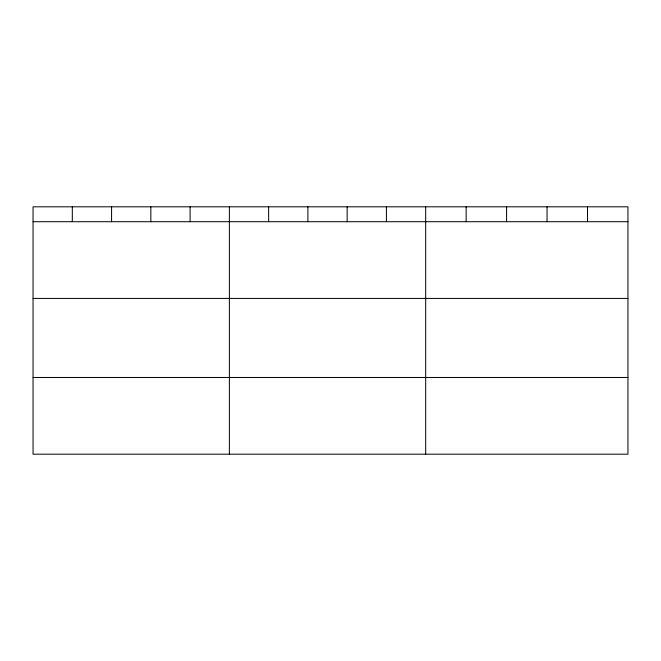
<?xml version="1.0" encoding="UTF-8"?>
<svg xmlns="http://www.w3.org/2000/svg" width="661" height="661" viewBox="0 0 661 661"><rect width="100%" height="100%" fill="white"/><g stroke="black" fill="none" stroke-linecap="round" stroke-linejoin="round"><path stroke-width="0.99" d="M627.95 221.708L627.95 454.19L33.05 454.19L33.05 206.81L627.95 206.81L627.95 221.708L33.05 221.708M33.05 298.425L627.95 298.425M33.05 377.472L627.95 377.472M587.497 206.81L587.497 221.708M547.044 206.81L547.044 221.708M506.59 206.81L506.59 221.708M466.137 206.81L466.137 221.708M425.684 206.81L425.684 454.19M386.421 206.81L386.421 221.708M347.157 206.81L347.157 221.708M307.894 206.81L307.894 221.708M268.63 206.81L268.63 221.708M229.367 206.81L229.367 454.19M190.104 206.81L190.104 221.708M150.84 206.81L150.84 221.708M111.577 206.81L111.577 221.708M72.313 206.81L72.313 221.708"/></g></svg>
